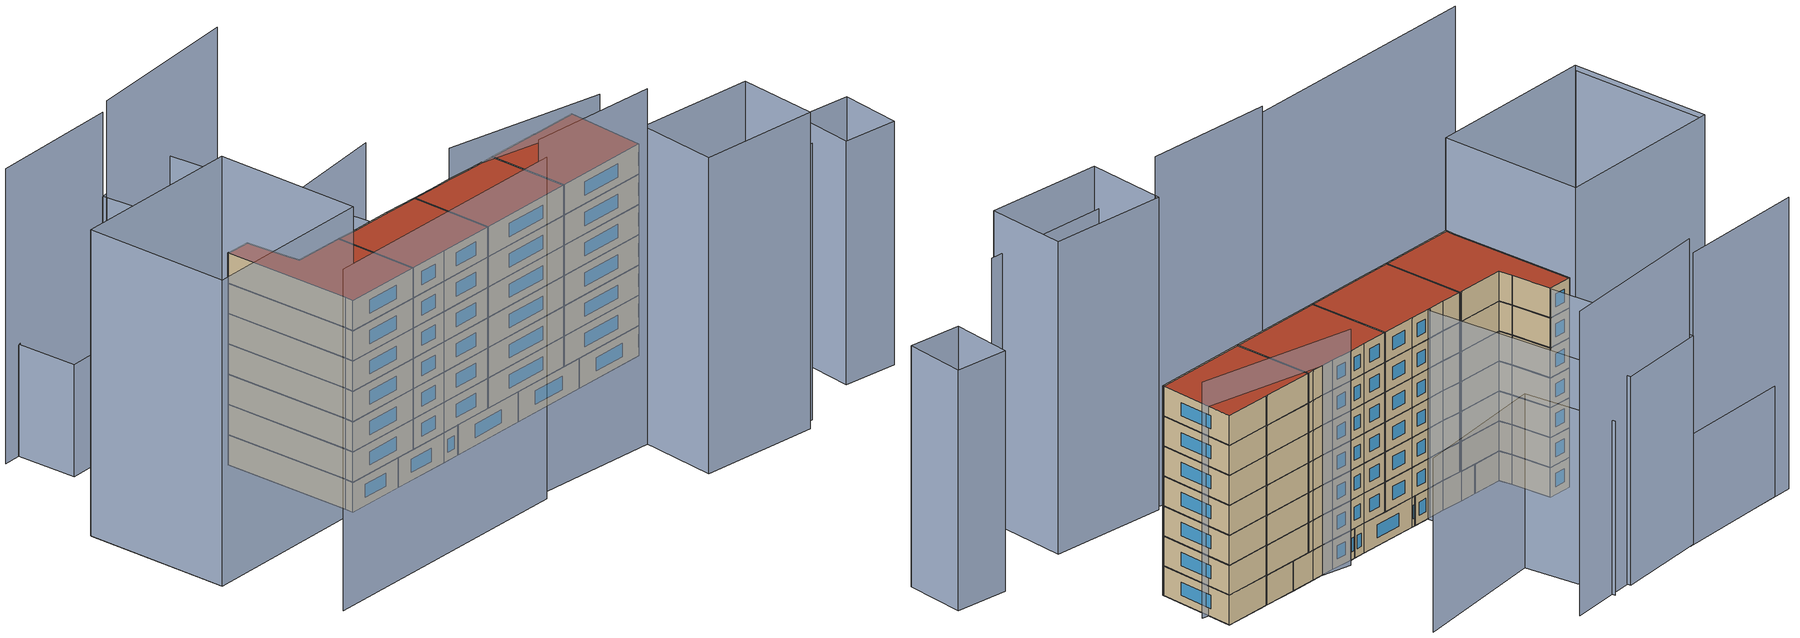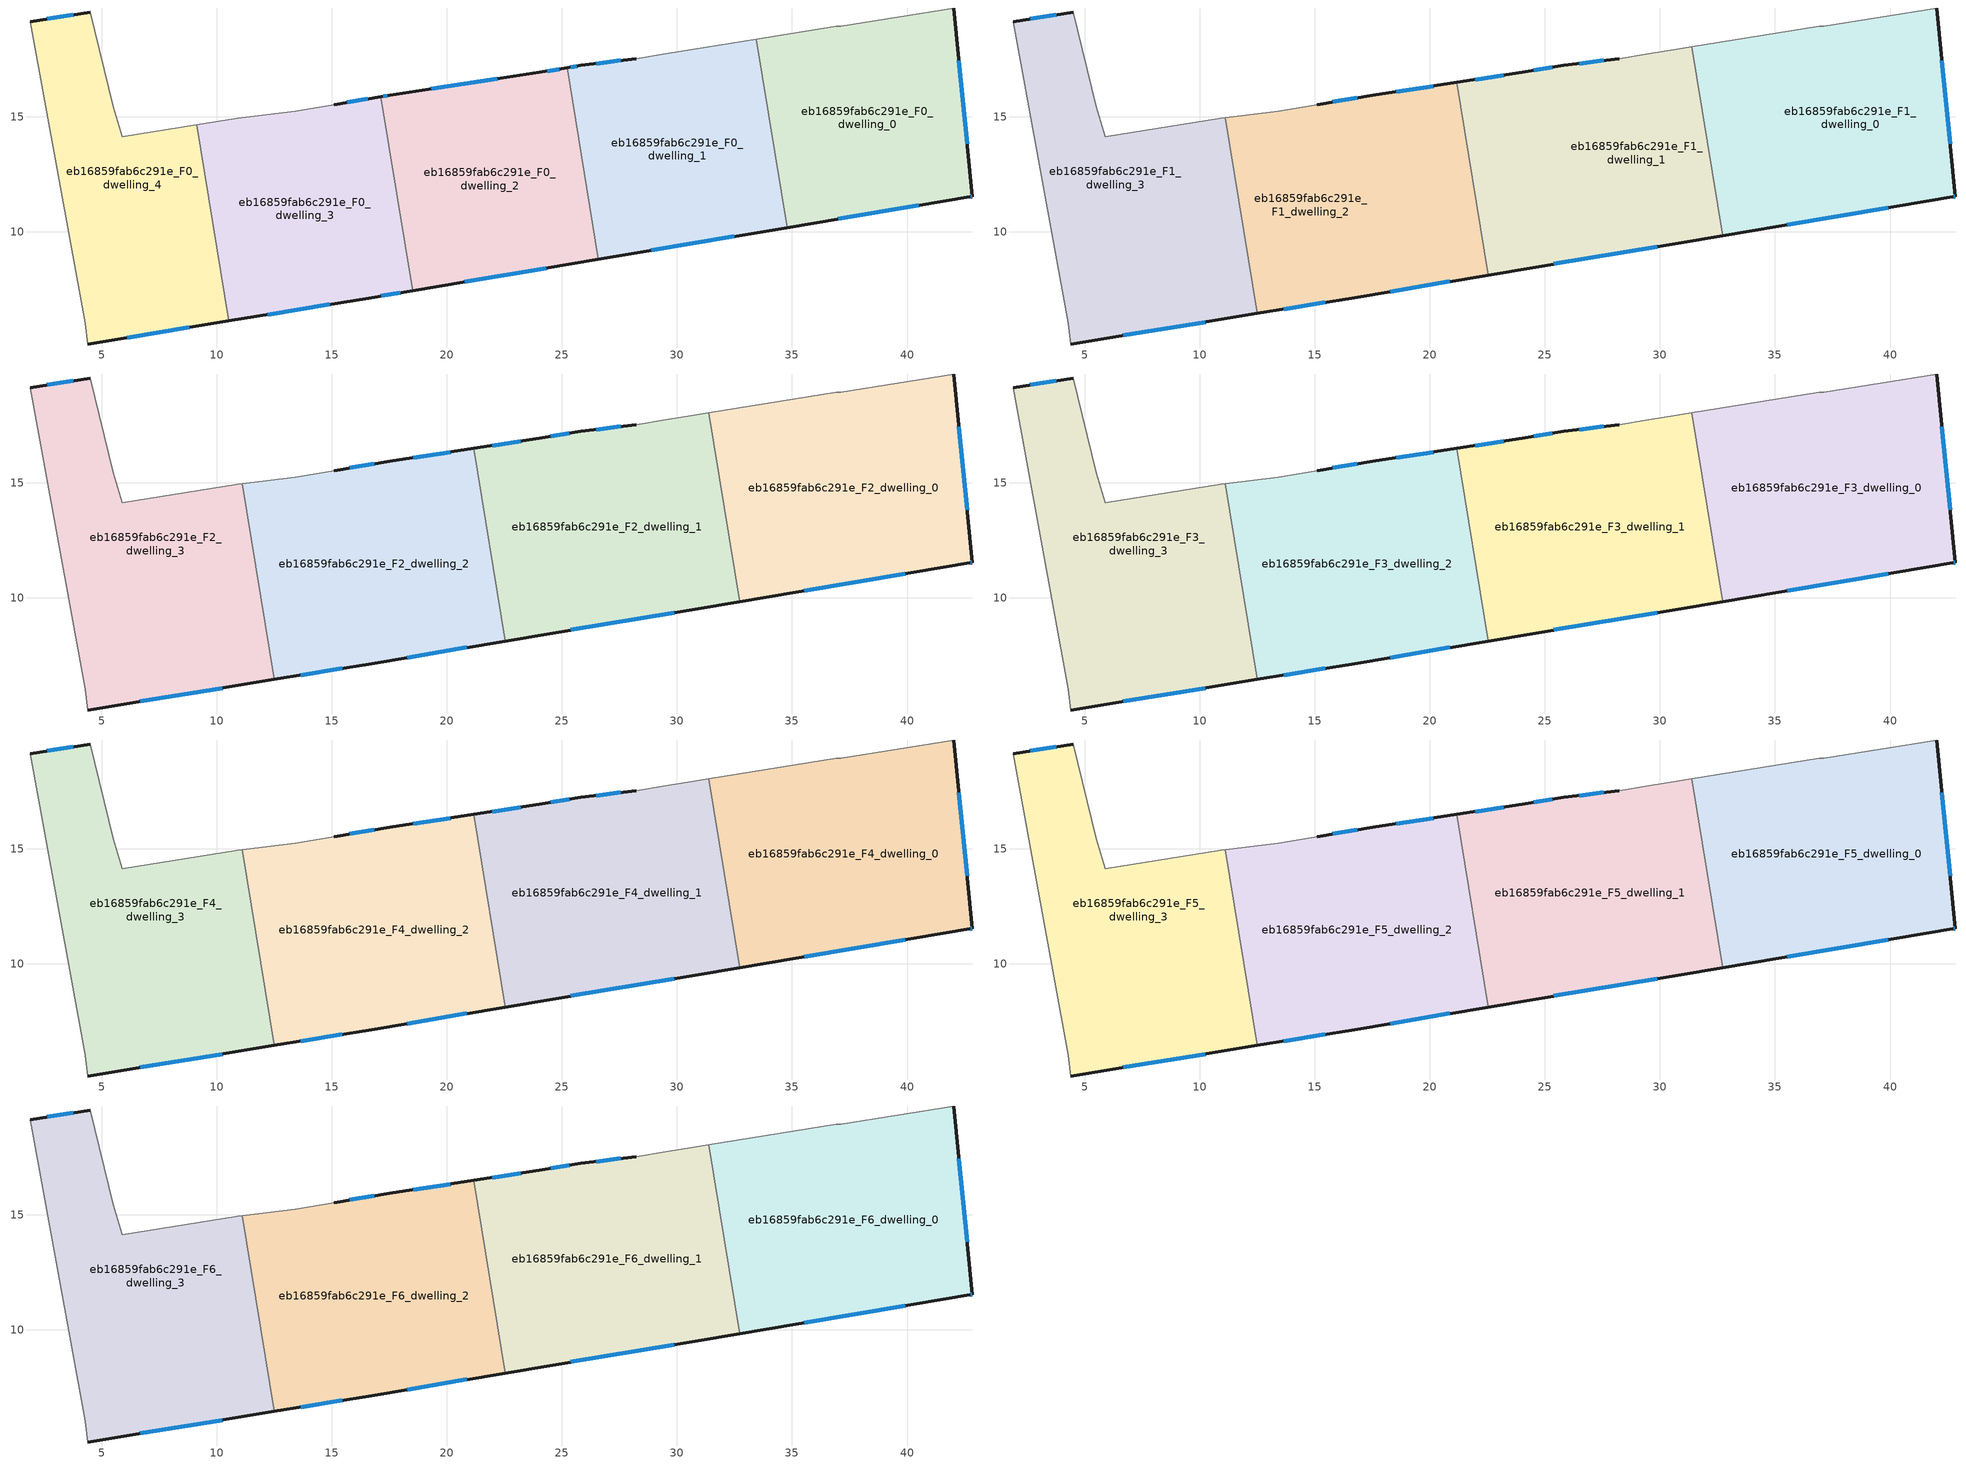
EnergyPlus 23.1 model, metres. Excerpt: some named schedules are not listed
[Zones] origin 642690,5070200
eb16859fab6c291e_F0_dwelling_0
 floor ground (EU_floor_Construction): 42.83,11.53 42.03,19.73 37.13,18.93 36.93,18.93 33.46,18.37 34.8,10.19 42.73,11.53 z0
 wall outside (EU_wall_Construction): 42.03,19.73 42.83,11.53 42.73,11.53 34.8,10.19 z0:3
 wall to eb16859fab6c291e_F0_dwelling_1 (EU_wall_Construction): 34.8,10.19 33.46,18.37 z0:3
 wall adiabatic (EU_wall_Construction): 33.46,18.37 36.93,18.93 37.13,18.93 42.03,19.73 z0:3
 window (EU_Window_Construction): 42.26,17.43 42.61,13.82 / 42.8,11.53 42.76,11.53 / 40.51,11.15 37.02,10.56 z0.84:2.16
eb16859fab6c291e_F0_dwelling_1
 floor ground (EU_floor_Construction): 34.8,10.19 33.46,18.37 30.72,17.93 29.52,17.73 28.22,17.53 25.82,17.23 25.23,17.13 26.59,8.81 z0
 wall outside (EU_wall_Construction): 34.8,10.19 26.59,8.81 / 25.23,17.13 25.82,17.23 28.22,17.53 z0:3
 wall adiabatic (EU_wall_Construction): 28.22,17.53 29.52,17.73 30.72,17.93 33.46,18.37 z0:3
 wall to eb16859fab6c291e_F0_dwelling_2 (EU_wall_Construction): 26.59,8.81 25.23,17.13 z0:3
 window (EU_Window_Construction): 32.5,9.8 28.89,9.2 / 25.39,17.16 25.65,17.21 / 26.49,17.32 27.55,17.45 z0.84:2.16
eb16859fab6c291e_F0_dwelling_2
 floor ground (EU_floor_Construction): 26.59,8.81 25.23,17.13 24.02,16.93 17.52,15.93 17.14,15.87 18.52,7.45 z0
 wall outside (EU_wall_Construction): 26.59,8.81 18.52,7.45 / 17.14,15.87 17.52,15.93 24.02,16.93 25.23,17.13 z0:3
 wall to eb16859fab6c291e_F0_dwelling_3 (EU_wall_Construction): 18.52,7.45 17.14,15.87 z0:3
 window (EU_Window_Construction): 24.33,8.43 20.78,7.83 / 17.25,15.89 17.41,15.92 / 19.34,16.21 22.2,16.65 / 24.36,16.99 24.89,17.08 z0.84:2.16
eb16859fab6c291e_F0_dwelling_3
 floor ground (EU_floor_Construction): 18.52,7.45 17.14,15.87 15.11,15.54 13.41,15.24 10.91,14.94 9.13,14.65 10.52,6.13 16.61,7.13 z0
 wall outside (EU_wall_Construction): 15.11,15.54 17.14,15.87 / 18.52,7.45 16.61,7.13 10.52,6.13 z0:3
 wall to eb16859fab6c291e_F0_dwelling_4 (EU_wall_Construction): 10.52,6.13 9.13,14.65 z0:3
 wall adiabatic (EU_wall_Construction): 9.13,14.65 10.91,14.94 13.41,15.24 15.11,15.54 z0:3
 window (EU_Window_Construction): 15.68,15.63 16.57,15.78 / 17.98,7.36 17.15,7.22 / 14.91,6.85 12.23,6.41 z0.84:2.16
eb16859fab6c291e_F0_dwelling_4
 floor ground (EU_floor_Construction): 10.52,6.13 9.13,14.65 5.91,14.14 5.51,15.44 4.51,19.54 1.91,19.14 4.3,6.03 4.4,5.13 z0
 wall outside (EU_wall_Construction): 10.52,6.13 4.4,5.13 / 1.91,19.14 4.51,19.54 z0:3
 wall adiabatic (EU_wall_Construction): 4.4,5.13 4.3,6.03 1.91,19.14 / 4.51,19.54 5.51,15.44 5.91,14.14 9.13,14.65 z0:3
 window (EU_Window_Construction): 8.81,5.85 6.12,5.41 / 2.63,19.25 3.78,19.43 z0.84:2.16
eb16859fab6c291e_F1_dwelling_0
 floor to eb16859fab6c291e_F0_dwelling_0 (EU_floor_Construction): 42.83,11.53 42.03,19.73 37.13,18.93 36.93,18.93 33.46,18.37 34.8,10.19 42.73,11.53 z3
 floor to eb16859fab6c291e_F0_dwelling_1 (EU_floor_Construction): 34.8,10.19 33.46,18.37 31.39,18.04 32.73,9.84 z3
 wall outside (EU_wall_Construction): 42.03,19.73 42.83,11.53 42.73,11.53 32.73,9.84 z3:6
 wall to eb16859fab6c291e_F1_dwelling_1 (EU_wall_Construction): 32.73,9.84 31.39,18.04 z3:6
 wall adiabatic (EU_wall_Construction): 31.39,18.04 36.93,18.93 37.13,18.93 42.03,19.73 z3:6
 window (EU_Window_Construction): 42.26,17.43 42.61,13.82 / 42.8,11.53 42.76,11.53 / 39.93,11.05 35.53,10.31 z3.84:5.16
eb16859fab6c291e_F1_dwelling_1
 floor to eb16859fab6c291e_F0_dwelling_1 (EU_floor_Construction): 32.73,9.84 31.39,18.04 30.72,17.93 29.52,17.73 28.22,17.53 25.82,17.23 25.23,17.13 26.59,8.81 z3
 floor to eb16859fab6c291e_F0_dwelling_2 (EU_floor_Construction): 26.59,8.81 25.23,17.13 24.02,16.93 21.17,16.5 22.54,8.13 z3
 wall outside (EU_wall_Construction): 32.73,9.84 22.54,8.13 / 21.17,16.5 24.02,16.93 25.82,17.23 28.22,17.53 z3:6
 wall adiabatic (EU_wall_Construction): 28.22,17.53 29.52,17.73 30.72,17.93 31.39,18.04 z3:6
 wall to eb16859fab6c291e_F1_dwelling_2 (EU_wall_Construction): 22.54,8.13 21.17,16.5 z3:6
 window (EU_Window_Construction): 29.88,9.36 25.4,8.61 / 21.97,16.62 23.22,16.81 / 24.52,17.02 25.32,17.15 / 26.49,17.32 27.55,17.45 z3.84:5.16
eb16859fab6c291e_F1_dwelling_2
 floor to eb16859fab6c291e_F0_dwelling_2 (EU_floor_Construction): 22.54,8.13 21.17,16.5 17.52,15.93 17.14,15.87 18.52,7.45 z3
 floor to eb16859fab6c291e_F0_dwelling_3 (EU_floor_Construction): 18.52,7.45 17.14,15.87 15.11,15.54 13.41,15.24 11.12,14.96 12.51,6.46 16.61,7.13 z3
 wall outside (EU_wall_Construction): 22.54,8.13 16.61,7.13 12.51,6.46 / 15.11,15.54 17.52,15.93 21.17,16.5 z3:6
 wall to eb16859fab6c291e_F1_dwelling_3 (EU_wall_Construction): 12.51,6.46 11.12,14.96 z3:6
 wall adiabatic (EU_wall_Construction): 11.12,14.96 13.41,15.24 15.11,15.54 z3:6
 window (EU_Window_Construction): 18.54,16.09 20.15,16.34 / 20.88,7.85 18.27,7.41 / 15.46,6.94 13.66,6.65 / 15.79,15.65 16.84,15.82 z3.84:5.16
eb16859fab6c291e_F1_dwelling_3
 floor to eb16859fab6c291e_F0_dwelling_3 (EU_floor_Construction): 12.51,6.46 11.12,14.96 10.91,14.94 9.13,14.65 10.52,6.13 z3
 floor to eb16859fab6c291e_F0_dwelling_4 (EU_floor_Construction): 10.52,6.13 9.13,14.65 5.91,14.14 5.51,15.44 4.51,19.54 1.91,19.14 4.3,6.03 4.4,5.13 z3
 wall outside (EU_wall_Construction): 12.51,6.46 4.4,5.13 / 1.91,19.14 4.51,19.54 z3:6
 wall adiabatic (EU_wall_Construction): 4.4,5.13 4.3,6.03 1.91,19.14 / 4.51,19.54 5.51,15.44 5.91,14.14 10.91,14.94 11.12,14.96 z3:6
 window (EU_Window_Construction): 10.24,6.09 6.67,5.5 / 2.63,19.25 3.78,19.43 z3.84:5.16
eb16859fab6c291e_F2_dwelling_0
 floor to eb16859fab6c291e_F1_dwelling_0 (EU_floor_Construction): 42.83,11.53 42.03,19.73 37.13,18.93 36.93,18.93 31.39,18.04 32.73,9.84 42.73,11.53 z6
 wall outside (EU_wall_Construction): 42.03,19.73 42.83,11.53 42.73,11.53 32.73,9.84 z6:9
 wall to eb16859fab6c291e_F2_dwelling_1 (EU_wall_Construction): 32.73,9.84 31.39,18.04 z6:9
 wall adiabatic (EU_wall_Construction): 31.39,18.04 36.93,18.93 37.13,18.93 42.03,19.73 z6:9
 window (EU_Window_Construction): 42.26,17.43 42.61,13.82 / 42.8,11.53 42.76,11.53 / 39.93,11.05 35.53,10.31 z6.84:8.16
eb16859fab6c291e_F2_dwelling_1
 floor to eb16859fab6c291e_F1_dwelling_1 (EU_floor_Construction): 32.73,9.84 31.39,18.04 30.72,17.93 29.52,17.73 28.22,17.53 25.82,17.23 24.02,16.93 21.17,16.5 22.54,8.13 z6
 wall outside (EU_wall_Construction): 32.73,9.84 22.54,8.13 / 21.17,16.5 24.02,16.93 25.82,17.23 28.22,17.53 z6:9
 wall adiabatic (EU_wall_Construction): 28.22,17.53 29.52,17.73 30.72,17.93 31.39,18.04 z6:9
 wall to eb16859fab6c291e_F2_dwelling_2 (EU_wall_Construction): 22.54,8.13 21.17,16.5 z6:9
 window (EU_Window_Construction): 29.88,9.36 25.4,8.61 / 21.97,16.62 23.22,16.81 / 24.52,17.02 25.32,17.15 / 26.49,17.32 27.55,17.45 z6.84:8.16
eb16859fab6c291e_F2_dwelling_2
 floor to eb16859fab6c291e_F1_dwelling_2 (EU_floor_Construction): 22.54,8.13 21.17,16.5 17.52,15.93 15.11,15.54 13.41,15.24 11.12,14.96 12.51,6.46 16.61,7.13 z6
 wall outside (EU_wall_Construction): 22.54,8.13 16.61,7.13 12.51,6.46 / 15.11,15.54 17.52,15.93 21.17,16.5 z6:9
 wall to eb16859fab6c291e_F2_dwelling_3 (EU_wall_Construction): 12.51,6.46 11.12,14.96 z6:9
 wall adiabatic (EU_wall_Construction): 11.12,14.96 13.41,15.24 15.11,15.54 z6:9
 window (EU_Window_Construction): 18.54,16.09 20.15,16.34 / 20.88,7.85 18.27,7.41 / 15.46,6.94 13.66,6.65 / 15.79,15.65 16.84,15.82 z6.84:8.16
eb16859fab6c291e_F2_dwelling_3
 floor to eb16859fab6c291e_F1_dwelling_3 (EU_floor_Construction): 12.51,6.46 11.12,14.96 10.91,14.94 5.91,14.14 5.51,15.44 4.51,19.54 1.91,19.14 4.3,6.03 4.4,5.13 z6
 wall outside (EU_wall_Construction): 12.51,6.46 4.4,5.13 / 1.91,19.14 4.51,19.54 z6:9
 wall adiabatic (EU_wall_Construction): 4.4,5.13 4.3,6.03 1.91,19.14 / 4.51,19.54 5.51,15.44 5.91,14.14 10.91,14.94 11.12,14.96 z6:9
 window (EU_Window_Construction): 10.24,6.09 6.67,5.5 / 2.63,19.25 3.78,19.43 z6.84:8.16
eb16859fab6c291e_F3_dwelling_0
 floor to eb16859fab6c291e_F2_dwelling_0 (EU_floor_Construction): 42.83,11.53 42.03,19.73 37.13,18.93 36.93,18.93 31.39,18.04 32.73,9.84 42.73,11.53 z9
 wall outside (EU_wall_Construction): 42.03,19.73 42.83,11.53 42.73,11.53 32.73,9.84 z9:12
 wall to eb16859fab6c291e_F3_dwelling_1 (EU_wall_Construction): 32.73,9.84 31.39,18.04 z9:12
 wall adiabatic (EU_wall_Construction): 31.39,18.04 36.93,18.93 37.13,18.93 42.03,19.73 z9:12
 window (EU_Window_Construction): 42.26,17.43 42.61,13.82 / 42.8,11.53 42.76,11.53 / 39.93,11.05 35.53,10.31 z9.84:11.16
eb16859fab6c291e_F3_dwelling_1
 floor to eb16859fab6c291e_F2_dwelling_1 (EU_floor_Construction): 32.73,9.84 31.39,18.04 30.72,17.93 29.52,17.73 28.22,17.53 25.82,17.23 24.02,16.93 21.17,16.5 22.54,8.13 z9
 wall outside (EU_wall_Construction): 32.73,9.84 22.54,8.13 / 21.17,16.5 24.02,16.93 25.82,17.23 28.22,17.53 z9:12
 wall adiabatic (EU_wall_Construction): 28.22,17.53 29.52,17.73 30.72,17.93 31.39,18.04 z9:12
 wall to eb16859fab6c291e_F3_dwelling_2 (EU_wall_Construction): 22.54,8.13 21.17,16.5 z9:12
 window (EU_Window_Construction): 29.88,9.36 25.4,8.61 / 21.97,16.62 23.22,16.81 / 24.52,17.02 25.32,17.15 / 26.49,17.32 27.55,17.45 z9.84:11.16
eb16859fab6c291e_F3_dwelling_2
 floor to eb16859fab6c291e_F2_dwelling_2 (EU_floor_Construction): 22.54,8.13 21.17,16.5 17.52,15.93 15.11,15.54 13.41,15.24 11.12,14.96 12.51,6.46 16.61,7.13 z9
 wall outside (EU_wall_Construction): 22.54,8.13 16.61,7.13 12.51,6.46 / 15.11,15.54 17.52,15.93 21.17,16.5 z9:12
 wall to eb16859fab6c291e_F3_dwelling_3 (EU_wall_Construction): 12.51,6.46 11.12,14.96 z9:12
 wall adiabatic (EU_wall_Construction): 11.12,14.96 13.41,15.24 15.11,15.54 z9:12
 window (EU_Window_Construction): 18.54,16.09 20.15,16.34 / 20.88,7.85 18.27,7.41 / 15.46,6.94 13.66,6.65 / 15.79,15.65 16.84,15.82 z9.84:11.16
eb16859fab6c291e_F3_dwelling_3
 floor to eb16859fab6c291e_F2_dwelling_3 (EU_floor_Construction): 12.51,6.46 11.12,14.96 10.91,14.94 5.91,14.14 5.51,15.44 4.51,19.54 1.91,19.14 4.3,6.03 4.4,5.13 z9
 wall outside (EU_wall_Construction): 12.51,6.46 4.4,5.13 / 1.91,19.14 4.51,19.54 z9:12
 wall adiabatic (EU_wall_Construction): 4.4,5.13 4.3,6.03 1.91,19.14 / 4.51,19.54 5.51,15.44 5.91,14.14 10.91,14.94 11.12,14.96 z9:12
 window (EU_Window_Construction): 10.24,6.09 6.67,5.5 / 2.63,19.25 3.78,19.43 z9.84:11.16
eb16859fab6c291e_F4_dwelling_0
 floor to eb16859fab6c291e_F3_dwelling_0 (EU_floor_Construction): 42.83,11.53 42.03,19.73 37.13,18.93 36.93,18.93 31.39,18.04 32.73,9.84 42.73,11.53 z12
 wall outside (EU_wall_Construction): 42.03,19.73 42.83,11.53 42.73,11.53 32.73,9.84 z12:15
 wall to eb16859fab6c291e_F4_dwelling_1 (EU_wall_Construction): 32.73,9.84 31.39,18.04 z12:15
 wall adiabatic (EU_wall_Construction): 31.39,18.04 36.93,18.93 37.13,18.93 42.03,19.73 z12:15
 window (EU_Window_Construction): 42.26,17.43 42.61,13.82 / 42.8,11.53 42.76,11.53 / 39.93,11.05 35.53,10.31 z12.84:14.16
eb16859fab6c291e_F4_dwelling_1
 floor to eb16859fab6c291e_F3_dwelling_1 (EU_floor_Construction): 32.73,9.84 31.39,18.04 30.72,17.93 29.52,17.73 28.22,17.53 25.82,17.23 24.02,16.93 21.17,16.5 22.54,8.13 z12
 wall outside (EU_wall_Construction): 32.73,9.84 22.54,8.13 / 21.17,16.5 24.02,16.93 25.82,17.23 28.22,17.53 z12:15
 wall adiabatic (EU_wall_Construction): 28.22,17.53 29.52,17.73 30.72,17.93 31.39,18.04 z12:15
 wall to eb16859fab6c291e_F4_dwelling_2 (EU_wall_Construction): 22.54,8.13 21.17,16.5 z12:15
 window (EU_Window_Construction): 29.88,9.36 25.4,8.61 / 21.97,16.62 23.22,16.81 / 24.52,17.02 25.32,17.15 / 26.49,17.32 27.55,17.45 z12.84:14.16
eb16859fab6c291e_F4_dwelling_2
 floor to eb16859fab6c291e_F3_dwelling_2 (EU_floor_Construction): 22.54,8.13 21.17,16.5 17.52,15.93 15.11,15.54 13.41,15.24 11.12,14.96 12.51,6.46 16.61,7.13 z12
 wall outside (EU_wall_Construction): 22.54,8.13 16.61,7.13 12.51,6.46 / 15.11,15.54 17.52,15.93 21.17,16.5 z12:15
 wall to eb16859fab6c291e_F4_dwelling_3 (EU_wall_Construction): 12.51,6.46 11.12,14.96 z12:15
 wall adiabatic (EU_wall_Construction): 11.12,14.96 13.41,15.24 15.11,15.54 z12:15
 window (EU_Window_Construction): 18.54,16.09 20.15,16.34 / 20.88,7.85 18.27,7.41 / 15.46,6.94 13.66,6.65 / 15.79,15.65 16.84,15.82 z12.84:14.16
eb16859fab6c291e_F4_dwelling_3
 floor to eb16859fab6c291e_F3_dwelling_3 (EU_floor_Construction): 12.51,6.46 11.12,14.96 10.91,14.94 5.91,14.14 5.51,15.44 4.51,19.54 1.91,19.14 4.3,6.03 4.4,5.13 z12
 wall outside (EU_wall_Construction): 12.51,6.46 4.4,5.13 / 1.91,19.14 4.51,19.54 z12:15
 wall adiabatic (EU_wall_Construction): 4.4,5.13 4.3,6.03 1.91,19.14 / 4.51,19.54 5.51,15.44 5.91,14.14 10.91,14.94 11.12,14.96 z12:15
 window (EU_Window_Construction): 10.24,6.09 6.67,5.5 / 2.63,19.25 3.78,19.43 z12.84:14.16
eb16859fab6c291e_F5_dwelling_0
 floor to eb16859fab6c291e_F4_dwelling_0 (EU_floor_Construction): 42.83,11.53 42.03,19.73 37.13,18.93 36.93,18.93 31.39,18.04 32.73,9.84 42.73,11.53 z15
 wall outside (EU_wall_Construction): 42.03,19.73 42.83,11.53 42.73,11.53 32.73,9.84 z15:18
 wall to eb16859fab6c291e_F5_dwelling_1 (EU_wall_Construction): 32.73,9.84 31.39,18.04 z15:18
 wall adiabatic (EU_wall_Construction): 31.39,18.04 36.93,18.93 37.13,18.93 42.03,19.73 z15:18
 window (EU_Window_Construction): 42.26,17.43 42.61,13.82 / 42.8,11.53 42.76,11.53 / 39.93,11.05 35.53,10.31 z15.84:17.16
eb16859fab6c291e_F5_dwelling_1
 floor to eb16859fab6c291e_F4_dwelling_1 (EU_floor_Construction): 32.73,9.84 31.39,18.04 30.72,17.93 29.52,17.73 28.22,17.53 25.82,17.23 24.02,16.93 21.17,16.5 22.54,8.13 z15
 wall outside (EU_wall_Construction): 32.73,9.84 22.54,8.13 / 21.17,16.5 24.02,16.93 25.82,17.23 28.22,17.53 z15:18
 wall adiabatic (EU_wall_Construction): 28.22,17.53 29.52,17.73 30.72,17.93 31.39,18.04 z15:18
 wall to eb16859fab6c291e_F5_dwelling_2 (EU_wall_Construction): 22.54,8.13 21.17,16.5 z15:18
 window (EU_Window_Construction): 29.88,9.36 25.4,8.61 / 21.97,16.62 23.22,16.81 / 24.52,17.02 25.32,17.15 / 26.49,17.32 27.55,17.45 z15.84:17.16
eb16859fab6c291e_F5_dwelling_2
 floor to eb16859fab6c291e_F4_dwelling_2 (EU_floor_Construction): 22.54,8.13 21.17,16.5 17.52,15.93 15.11,15.54 13.41,15.24 11.12,14.96 12.51,6.46 16.61,7.13 z15
 wall outside (EU_wall_Construction): 22.54,8.13 16.61,7.13 12.51,6.46 / 15.11,15.54 17.52,15.93 21.17,16.5 z15:18
 wall to eb16859fab6c291e_F5_dwelling_3 (EU_wall_Construction): 12.51,6.46 11.12,14.96 z15:18
 wall adiabatic (EU_wall_Construction): 11.12,14.96 13.41,15.24 15.11,15.54 z15:18
 window (EU_Window_Construction): 18.54,16.09 20.15,16.34 / 20.88,7.85 18.27,7.41 / 15.46,6.94 13.66,6.65 / 15.79,15.65 16.84,15.82 z15.84:17.16
eb16859fab6c291e_F5_dwelling_3
 floor to eb16859fab6c291e_F4_dwelling_3 (EU_floor_Construction): 12.51,6.46 11.12,14.96 10.91,14.94 5.91,14.14 5.51,15.44 4.51,19.54 1.91,19.14 4.3,6.03 4.4,5.13 z15
 wall outside (EU_wall_Construction): 12.51,6.46 4.4,5.13 / 1.91,19.14 4.51,19.54 z15:18
 wall adiabatic (EU_wall_Construction): 4.4,5.13 4.3,6.03 1.91,19.14 / 4.51,19.54 5.51,15.44 5.91,14.14 10.91,14.94 11.12,14.96 z15:18
 window (EU_Window_Construction): 10.24,6.09 6.67,5.5 / 2.63,19.25 3.78,19.43 z15.84:17.16
eb16859fab6c291e_F6_dwelling_0
 floor to eb16859fab6c291e_F5_dwelling_0 (EU_floor_Construction): 42.83,11.53 42.03,19.73 37.13,18.93 36.93,18.93 31.39,18.04 32.73,9.84 42.73,11.53 z18
 wall outside (EU_wall_Construction): 42.03,19.73 42.83,11.53 42.73,11.53 32.73,9.84 z18:21
 wall to eb16859fab6c291e_F6_dwelling_1 (EU_wall_Construction): 32.73,9.84 31.39,18.04 z18:21
 wall adiabatic (EU_wall_Construction): 31.39,18.04 36.93,18.93 37.13,18.93 42.03,19.73 z18:21
 window (EU_Window_Construction): 42.26,17.43 42.61,13.82 / 42.8,11.53 42.76,11.53 / 39.93,11.05 35.53,10.31 z18.84:20.16
 roof outside (EU_roof_Construction): 42.03,19.73 42.83,11.53 42.73,11.53 32.73,9.84 31.39,18.04 36.93,18.93 37.13,18.93 z21
eb16859fab6c291e_F6_dwelling_1
 floor to eb16859fab6c291e_F5_dwelling_1 (EU_floor_Construction): 32.73,9.84 31.39,18.04 30.72,17.93 29.52,17.73 28.22,17.53 25.82,17.23 24.02,16.93 21.17,16.5 22.54,8.13 z18
 wall outside (EU_wall_Construction): 32.73,9.84 22.54,8.13 / 21.17,16.5 24.02,16.93 25.82,17.23 28.22,17.53 z18:21
 wall adiabatic (EU_wall_Construction): 28.22,17.53 29.52,17.73 30.72,17.93 31.39,18.04 z18:21
 wall to eb16859fab6c291e_F6_dwelling_2 (EU_wall_Construction): 22.54,8.13 21.17,16.5 z18:21
 window (EU_Window_Construction): 29.88,9.36 25.4,8.61 / 21.97,16.62 23.22,16.81 / 24.52,17.02 25.32,17.15 / 26.49,17.32 27.55,17.45 z18.84:20.16
 roof outside (EU_roof_Construction): 31.39,18.04 32.73,9.84 22.54,8.13 21.17,16.5 24.02,16.93 25.82,17.23 28.22,17.53 29.52,17.73 30.72,17.93 z21
eb16859fab6c291e_F6_dwelling_2
 floor to eb16859fab6c291e_F5_dwelling_2 (EU_floor_Construction): 22.54,8.13 21.17,16.5 17.52,15.93 15.11,15.54 13.41,15.24 11.12,14.96 12.51,6.46 16.61,7.13 z18
 wall outside (EU_wall_Construction): 22.54,8.13 16.61,7.13 12.51,6.46 / 15.11,15.54 17.52,15.93 21.17,16.5 z18:21
 wall to eb16859fab6c291e_F6_dwelling_3 (EU_wall_Construction): 12.51,6.46 11.12,14.96 z18:21
 wall adiabatic (EU_wall_Construction): 11.12,14.96 13.41,15.24 15.11,15.54 z18:21
 window (EU_Window_Construction): 18.54,16.09 20.15,16.34 / 20.88,7.85 18.27,7.41 / 15.46,6.94 13.66,6.65 / 15.79,15.65 16.84,15.82 z18.84:20.16
 roof outside (EU_roof_Construction): 21.17,16.5 22.54,8.13 16.61,7.13 12.51,6.46 11.12,14.96 13.41,15.24 15.11,15.54 17.52,15.93 z21
eb16859fab6c291e_F6_dwelling_3
 floor to eb16859fab6c291e_F5_dwelling_3 (EU_floor_Construction): 12.51,6.46 11.12,14.96 10.91,14.94 5.91,14.14 5.51,15.44 4.51,19.54 1.91,19.14 4.3,6.03 4.4,5.13 z18
 wall outside (EU_wall_Construction): 12.51,6.46 4.4,5.13 / 1.91,19.14 4.51,19.54 z18:21
 wall adiabatic (EU_wall_Construction): 4.4,5.13 4.3,6.03 1.91,19.14 / 4.51,19.54 5.51,15.44 5.91,14.14 10.91,14.94 11.12,14.96 z18:21
 window (EU_Window_Construction): 10.24,6.09 6.67,5.5 / 2.63,19.25 3.78,19.43 z18.84:20.16
 roof outside (EU_roof_Construction): 11.12,14.96 12.51,6.46 4.4,5.13 4.3,6.03 1.91,19.14 4.51,19.54 5.51,15.44 5.91,14.14 10.91,14.94 z21
shading: 33.12,-8.69 46.53,-7.54 z0:27.4; 19.02,-2.87 32.52,-1.68 z0:35.2; -8.2,-8.45 19.11,-3.88 z0:33.8; 44.83,-0.48 45.33,-8.69 / 45.33,-8.69 32.99,-9.44 / 32.99,-9.44 32.49,-1.23 / 32.49,-1.23 44.83,-0.48 z0:31.3; 58.57,1.99 58.74,-4.23 / 58.74,-4.23 53.13,-4.39 / 53.13,-4.39 52.96,1.84 / 52.96,1.84 58.57,1.99 z0:24.1; -13.28,1.97 -15.91,16.67 / -15.91,16.67 1.83,19.85 / 1.83,19.85 4.46,5.14 / 4.46,5.14 -13.28,1.97 z0:30.3; -0.06,19.39 -1.9,27.75 / -1.9,27.75 2.47,28.71 / 2.47,28.71 4.31,20.34 / 4.31,20.34 -0.06,19.39 z0:14; 6.07,13.22 0.61,34.55 / 0.61,34.55 9.94,36.95 / 9.94,36.95 15.41,15.61 / 15.41,15.61 6.07,13.22 z0:20.9; 2.21,28.55 -9.8,26.15 / -9.8,26.15 -11.02,32.23 / -11.02,32.23 0.99,34.63 / 0.99,34.63 2.21,28.55 z0:11.1; 42.97,17.08 26.35,17.89 z0:23.6; 29.05,32.41 14.9,28.24 / 14.9,28.24 12.18,37.48 z0:17.4; -15.91,16.65 -13.31,2.13 z0:29.8; 0.61,34.55 -12.77,31.88 z0:29.2; 17.11,38.41 0.73,34.1 z0:30.5
[Building]
EU S2 Campaign: North Axis=0; Terrain=City; Solar Distribution=FullExterior
[Site:Location]
Lyon-Bron: Latitude=45.75; Longitude=5; Time Zone=1; Elevation=198
[SizingPeriod:WeatherFileDays]
AnnualSizingPeriod: Begin Month=1; Begin Day of Month=1; End Month=12; End Day of Month=31; Day of Week for Start Day=Monday; Use Weather File Daylight Saving Period=No; Use Weather File Rain and Snow Indicators=No
[MATERIAL]
EU_InternalMass_Material: Roughness=MediumRough; Thickness=0.1; Conductivity=1; Density=1800; Specific Heat=900; Thermal Absorptance=0.9; Solar Absorptance=0.7; Visible Absorptance=0.7
[MATERIAL:NOMASS] Roughness=MediumRough; Thermal Absorptance=0.9; Solar Absorptance=0.7; Visible Absorptance=0.7
Name | Thermal Resistance
EU_wall_NoMass | 0.776494
EU_roof_NoMass | 0.486893
EU_floor_NoMass | 0.421597
[WINDOWMATERIAL:SIMPLEGLAZINGSYSTEM]
EU_Window_SimpleGlazing: UFactor=4.24961; Solar Heat Gain Coefficient=0.83; Visible Transmittance=0.83
[CONSTRUCTION]
EU_wall_Construction: EU_wall_NoMass
EU_roof_Construction: EU_roof_NoMass
EU_floor_Construction: EU_floor_NoMass
EU_InternalMass_Construction: EU_InternalMass_Material
EU_Window_Construction: EU_Window_SimpleGlazing
[ZONE] Type=1; Multiplier=1; Ceiling Height=autocalculate; Floor Area=autocalculate; Part of Total Floor Area=Yes
Name | Volume
eb16859fab6c291e_F0_dwelling_0 | 208.196
eb16859fab6c291e_F1_dwelling_0; eb16859fab6c291e_F2_dwelling_0; eb16859fab6c291e_F3_dwelling_0; eb16859fab6c291e_F4_dwelling_0; eb16859fab6c291e_F5_dwelling_0; eb16859fab6c291e_F6_dwelling_0 | 260.248
eb16859fab6c291e_F0_dwelling_1 | 208.217
eb16859fab6c291e_F1_dwelling_1; eb16859fab6c291e_F2_dwelling_1; eb16859fab6c291e_F3_dwelling_1; eb16859fab6c291e_F4_dwelling_1; eb16859fab6c291e_F5_dwelling_1; eb16859fab6c291e_F6_dwelling_1 | 260.256
eb16859fab6c291e_F0_dwelling_2 | 208.202
eb16859fab6c291e_F1_dwelling_2; eb16859fab6c291e_F2_dwelling_2; eb16859fab6c291e_F3_dwelling_2; eb16859fab6c291e_F4_dwelling_2; eb16859fab6c291e_F5_dwelling_2; eb16859fab6c291e_F6_dwelling_2 | 260.258
eb16859fab6c291e_F0_dwelling_3 | 208.211
eb16859fab6c291e_F1_dwelling_3; eb16859fab6c291e_F2_dwelling_3; eb16859fab6c291e_F3_dwelling_3; eb16859fab6c291e_F4_dwelling_3; eb16859fab6c291e_F5_dwelling_3; eb16859fab6c291e_F6_dwelling_3 | 260.249
eb16859fab6c291e_F0_dwelling_4 | 208.198
[INTERNALMASS] Construction=EU_InternalMass_Construction
Name | Zone or ZoneList | Surface Area
eb16859fab6c291e_F0_dwelling_0_EU_InternalMass | eb16859fab6c291e_F0_dwelling_0 | 69.3989
eb16859fab6c291e_F0_dwelling_1_EU_InternalMass | eb16859fab6c291e_F0_dwelling_1 | 69.4063
eb16859fab6c291e_F0_dwelling_2_EU_InternalMass | eb16859fab6c291e_F0_dwelling_2 | 69.4002
eb16859fab6c291e_F0_dwelling_3_EU_InternalMass | eb16859fab6c291e_F0_dwelling_3 | 69.4034
eb16859fab6c291e_F0_dwelling_4_EU_InternalMass | eb16859fab6c291e_F0_dwelling_4 | 69.399
eb16859fab6c291e_F1_dwelling_0_EU_InternalMass | eb16859fab6c291e_F1_dwelling_0 | 86.7494
eb16859fab6c291e_F1_dwelling_1_EU_InternalMass | eb16859fab6c291e_F1_dwelling_1 | 86.7518
eb16859fab6c291e_F1_dwelling_2_EU_InternalMass | eb16859fab6c291e_F1_dwelling_2 | 86.7534
eb16859fab6c291e_F1_dwelling_3_EU_InternalMass | eb16859fab6c291e_F1_dwelling_3 | 86.7497
eb16859fab6c291e_F2_dwelling_0_EU_InternalMass | eb16859fab6c291e_F2_dwelling_0 | 86.7494
eb16859fab6c291e_F2_dwelling_1_EU_InternalMass | eb16859fab6c291e_F2_dwelling_1 | 86.7518
eb16859fab6c291e_F2_dwelling_2_EU_InternalMass | eb16859fab6c291e_F2_dwelling_2 | 86.7534
eb16859fab6c291e_F2_dwelling_3_EU_InternalMass | eb16859fab6c291e_F2_dwelling_3 | 86.7497
eb16859fab6c291e_F3_dwelling_0_EU_InternalMass | eb16859fab6c291e_F3_dwelling_0 | 86.7494
eb16859fab6c291e_F3_dwelling_1_EU_InternalMass | eb16859fab6c291e_F3_dwelling_1 | 86.7518
eb16859fab6c291e_F3_dwelling_2_EU_InternalMass | eb16859fab6c291e_F3_dwelling_2 | 86.7534
eb16859fab6c291e_F3_dwelling_3_EU_InternalMass | eb16859fab6c291e_F3_dwelling_3 | 86.7497
eb16859fab6c291e_F4_dwelling_0_EU_InternalMass | eb16859fab6c291e_F4_dwelling_0 | 86.7494
eb16859fab6c291e_F4_dwelling_1_EU_InternalMass | eb16859fab6c291e_F4_dwelling_1 | 86.7518
eb16859fab6c291e_F4_dwelling_2_EU_InternalMass | eb16859fab6c291e_F4_dwelling_2 | 86.7534
eb16859fab6c291e_F4_dwelling_3_EU_InternalMass | eb16859fab6c291e_F4_dwelling_3 | 86.7497
eb16859fab6c291e_F5_dwelling_0_EU_InternalMass | eb16859fab6c291e_F5_dwelling_0 | 86.7494
eb16859fab6c291e_F5_dwelling_1_EU_InternalMass | eb16859fab6c291e_F5_dwelling_1 | 86.7518
eb16859fab6c291e_F5_dwelling_2_EU_InternalMass | eb16859fab6c291e_F5_dwelling_2 | 86.7534
eb16859fab6c291e_F5_dwelling_3_EU_InternalMass | eb16859fab6c291e_F5_dwelling_3 | 86.7497
eb16859fab6c291e_F6_dwelling_0_EU_InternalMass | eb16859fab6c291e_F6_dwelling_0 | 86.7494
eb16859fab6c291e_F6_dwelling_1_EU_InternalMass | eb16859fab6c291e_F6_dwelling_1 | 86.7518
eb16859fab6c291e_F6_dwelling_2_EU_InternalMass | eb16859fab6c291e_F6_dwelling_2 | 86.7534
eb16859fab6c291e_F6_dwelling_3_EU_InternalMass | eb16859fab6c291e_F6_dwelling_3 | 86.7497
[OTHEREQUIPMENT] Fuel Type=Electricity; Design Level Calculation Method=Watts/Area; Power per Zone Floor Area=1; Fraction Latent=0; Fraction Radiant=0; Fraction Lost=0; Carbon Dioxide Generation Rate=0; EndUse Subcategory=EU_Step8_InternalGains
Name | Zone or ZoneList or Space or SpaceList | Schedule
EU_Step8_InternalGain_eb16859fab6c291e_F0_dwelling_0_f000 | eb16859fab6c291e_F0_dwelling_0 | EU_Step8_GainSchedule_eb16859fab6c291e_F0_dwelling_0_f000
EU_Step8_InternalGain_eb16859fab6c291e_F0_dwelling_1_f000 | eb16859fab6c291e_F0_dwelling_1 | EU_Step8_GainSchedule_eb16859fab6c291e_F0_dwelling_1_f000
EU_Step8_InternalGain_eb16859fab6c291e_F0_dwelling_2_f000 | eb16859fab6c291e_F0_dwelling_2 | EU_Step8_GainSchedule_eb16859fab6c291e_F0_dwelling_2_f000
EU_Step8_InternalGain_eb16859fab6c291e_F0_dwelling_3_f000 | eb16859fab6c291e_F0_dwelling_3 | EU_Step8_GainSchedule_eb16859fab6c291e_F0_dwelling_3_f000
EU_Step8_InternalGain_eb16859fab6c291e_F0_dwelling_4_f000 | eb16859fab6c291e_F0_dwelling_4 | EU_Step8_GainSchedule_eb16859fab6c291e_F0_dwelling_4_f000
EU_Step8_InternalGain_eb16859fab6c291e_F1_dwelling_0_f000 | eb16859fab6c291e_F1_dwelling_0 | EU_Step8_GainSchedule_eb16859fab6c291e_F1_dwelling_0_f000
EU_Step8_InternalGain_eb16859fab6c291e_F1_dwelling_1_f000 | eb16859fab6c291e_F1_dwelling_1 | EU_Step8_GainSchedule_eb16859fab6c291e_F1_dwelling_1_f000
EU_Step8_InternalGain_eb16859fab6c291e_F1_dwelling_2_f000 | eb16859fab6c291e_F1_dwelling_2 | EU_Step8_GainSchedule_eb16859fab6c291e_F1_dwelling_2_f000
EU_Step8_InternalGain_eb16859fab6c291e_F1_dwelling_3_f000 | eb16859fab6c291e_F1_dwelling_3 | EU_Step8_GainSchedule_eb16859fab6c291e_F1_dwelling_3_f000
EU_Step8_InternalGain_eb16859fab6c291e_F2_dwelling_0_f000 | eb16859fab6c291e_F2_dwelling_0 | EU_Step8_GainSchedule_eb16859fab6c291e_F2_dwelling_0_f000
EU_Step8_InternalGain_eb16859fab6c291e_F2_dwelling_1_f000 | eb16859fab6c291e_F2_dwelling_1 | EU_Step8_GainSchedule_eb16859fab6c291e_F2_dwelling_1_f000
EU_Step8_InternalGain_eb16859fab6c291e_F2_dwelling_2_f000 | eb16859fab6c291e_F2_dwelling_2 | EU_Step8_GainSchedule_eb16859fab6c291e_F2_dwelling_2_f000
EU_Step8_InternalGain_eb16859fab6c291e_F2_dwelling_3_f000 | eb16859fab6c291e_F2_dwelling_3 | EU_Step8_GainSchedule_eb16859fab6c291e_F2_dwelling_3_f000
EU_Step8_InternalGain_eb16859fab6c291e_F3_dwelling_0_f000 | eb16859fab6c291e_F3_dwelling_0 | EU_Step8_GainSchedule_eb16859fab6c291e_F3_dwelling_0_f000
EU_Step8_InternalGain_eb16859fab6c291e_F3_dwelling_1_f000 | eb16859fab6c291e_F3_dwelling_1 | EU_Step8_GainSchedule_eb16859fab6c291e_F3_dwelling_1_f000
EU_Step8_InternalGain_eb16859fab6c291e_F3_dwelling_2_f000 | eb16859fab6c291e_F3_dwelling_2 | EU_Step8_GainSchedule_eb16859fab6c291e_F3_dwelling_2_f000
EU_Step8_InternalGain_eb16859fab6c291e_F3_dwelling_3_f000 | eb16859fab6c291e_F3_dwelling_3 | EU_Step8_GainSchedule_eb16859fab6c291e_F3_dwelling_3_f000
EU_Step8_InternalGain_eb16859fab6c291e_F4_dwelling_0_f000 | eb16859fab6c291e_F4_dwelling_0 | EU_Step8_GainSchedule_eb16859fab6c291e_F4_dwelling_0_f000
EU_Step8_InternalGain_eb16859fab6c291e_F4_dwelling_1_f000 | eb16859fab6c291e_F4_dwelling_1 | EU_Step8_GainSchedule_eb16859fab6c291e_F4_dwelling_1_f000
EU_Step8_InternalGain_eb16859fab6c291e_F4_dwelling_2_f000 | eb16859fab6c291e_F4_dwelling_2 | EU_Step8_GainSchedule_eb16859fab6c291e_F4_dwelling_2_f000
EU_Step8_InternalGain_eb16859fab6c291e_F4_dwelling_3_f000 | eb16859fab6c291e_F4_dwelling_3 | EU_Step8_GainSchedule_eb16859fab6c291e_F4_dwelling_3_f000
EU_Step8_InternalGain_eb16859fab6c291e_F5_dwelling_0_f000 | eb16859fab6c291e_F5_dwelling_0 | EU_Step8_GainSchedule_eb16859fab6c291e_F5_dwelling_0_f000
EU_Step8_InternalGain_eb16859fab6c291e_F5_dwelling_1_f000 | eb16859fab6c291e_F5_dwelling_1 | EU_Step8_GainSchedule_eb16859fab6c291e_F5_dwelling_1_f000
EU_Step8_InternalGain_eb16859fab6c291e_F5_dwelling_2_f000 | eb16859fab6c291e_F5_dwelling_2 | EU_Step8_GainSchedule_eb16859fab6c291e_F5_dwelling_2_f000
EU_Step8_InternalGain_eb16859fab6c291e_F5_dwelling_3_f000 | eb16859fab6c291e_F5_dwelling_3 | EU_Step8_GainSchedule_eb16859fab6c291e_F5_dwelling_3_f000
EU_Step8_InternalGain_eb16859fab6c291e_F6_dwelling_0_f000 | eb16859fab6c291e_F6_dwelling_0 | EU_Step8_GainSchedule_eb16859fab6c291e_F6_dwelling_0_f000
EU_Step8_InternalGain_eb16859fab6c291e_F6_dwelling_1_f000 | eb16859fab6c291e_F6_dwelling_1 | EU_Step8_GainSchedule_eb16859fab6c291e_F6_dwelling_1_f000
EU_Step8_InternalGain_eb16859fab6c291e_F6_dwelling_2_f000 | eb16859fab6c291e_F6_dwelling_2 | EU_Step8_GainSchedule_eb16859fab6c291e_F6_dwelling_2_f000
EU_Step8_InternalGain_eb16859fab6c291e_F6_dwelling_3_f000 | eb16859fab6c291e_F6_dwelling_3 | EU_Step8_GainSchedule_eb16859fab6c291e_F6_dwelling_3_f000
[ZONEVENTILATION:DESIGNFLOWRATE] Schedule=EU_AlwaysOn; Design Flow Rate Calculation Method=AirChanges/Hour; Air Changes per Hour=0.693814; Ventilation Type=Natural; Fan Pressure Rise=0; Fan Total Efficiency=1; Constant Term Coefficient=1; Temperature Term Coefficient=0; Velocity Term Coefficient=0; Velocity Squared Term Coefficient=0; Minimum Indoor Temperature=-100; Maximum Indoor Temperature=100; Delta Temperature=-100; Minimum Outdoor Temperature=-100; Maximum Outdoor Temperature=100; Maximum Wind Speed=40
Name | Zone or ZoneList or Space or SpaceList
EU_ConstantAir_eb16859fab6c291e_F0_dwelling_0 | eb16859fab6c291e_F0_dwelling_0
EU_ConstantAir_eb16859fab6c291e_F0_dwelling_1 | eb16859fab6c291e_F0_dwelling_1
EU_ConstantAir_eb16859fab6c291e_F0_dwelling_2 | eb16859fab6c291e_F0_dwelling_2
EU_ConstantAir_eb16859fab6c291e_F0_dwelling_3 | eb16859fab6c291e_F0_dwelling_3
EU_ConstantAir_eb16859fab6c291e_F0_dwelling_4 | eb16859fab6c291e_F0_dwelling_4
EU_ConstantAir_eb16859fab6c291e_F1_dwelling_0 | eb16859fab6c291e_F1_dwelling_0
EU_ConstantAir_eb16859fab6c291e_F1_dwelling_1 | eb16859fab6c291e_F1_dwelling_1
EU_ConstantAir_eb16859fab6c291e_F1_dwelling_2 | eb16859fab6c291e_F1_dwelling_2
EU_ConstantAir_eb16859fab6c291e_F1_dwelling_3 | eb16859fab6c291e_F1_dwelling_3
EU_ConstantAir_eb16859fab6c291e_F2_dwelling_0 | eb16859fab6c291e_F2_dwelling_0
EU_ConstantAir_eb16859fab6c291e_F2_dwelling_1 | eb16859fab6c291e_F2_dwelling_1
EU_ConstantAir_eb16859fab6c291e_F2_dwelling_2 | eb16859fab6c291e_F2_dwelling_2
EU_ConstantAir_eb16859fab6c291e_F2_dwelling_3 | eb16859fab6c291e_F2_dwelling_3
EU_ConstantAir_eb16859fab6c291e_F3_dwelling_0 | eb16859fab6c291e_F3_dwelling_0
EU_ConstantAir_eb16859fab6c291e_F3_dwelling_1 | eb16859fab6c291e_F3_dwelling_1
EU_ConstantAir_eb16859fab6c291e_F3_dwelling_2 | eb16859fab6c291e_F3_dwelling_2
EU_ConstantAir_eb16859fab6c291e_F3_dwelling_3 | eb16859fab6c291e_F3_dwelling_3
EU_ConstantAir_eb16859fab6c291e_F4_dwelling_0 | eb16859fab6c291e_F4_dwelling_0
EU_ConstantAir_eb16859fab6c291e_F4_dwelling_1 | eb16859fab6c291e_F4_dwelling_1
EU_ConstantAir_eb16859fab6c291e_F4_dwelling_2 | eb16859fab6c291e_F4_dwelling_2
EU_ConstantAir_eb16859fab6c291e_F4_dwelling_3 | eb16859fab6c291e_F4_dwelling_3
EU_ConstantAir_eb16859fab6c291e_F5_dwelling_0 | eb16859fab6c291e_F5_dwelling_0
EU_ConstantAir_eb16859fab6c291e_F5_dwelling_1 | eb16859fab6c291e_F5_dwelling_1
EU_ConstantAir_eb16859fab6c291e_F5_dwelling_2 | eb16859fab6c291e_F5_dwelling_2
EU_ConstantAir_eb16859fab6c291e_F5_dwelling_3 | eb16859fab6c291e_F5_dwelling_3
EU_ConstantAir_eb16859fab6c291e_F6_dwelling_0 | eb16859fab6c291e_F6_dwelling_0
EU_ConstantAir_eb16859fab6c291e_F6_dwelling_1 | eb16859fab6c291e_F6_dwelling_1
EU_ConstantAir_eb16859fab6c291e_F6_dwelling_2 | eb16859fab6c291e_F6_dwelling_2
EU_ConstantAir_eb16859fab6c291e_F6_dwelling_3 | eb16859fab6c291e_F6_dwelling_3
[HVACTEMPLATE:ZONE:IDEALLOADSAIRSYSTEM] System Availability Schedule=EU_AlwaysOn; Maximum Heating Supply Air Temperature=50; Minimum Cooling Supply Air Temperature=13; Maximum Heating Supply Air Humidity Ratio=0.0156; Minimum Cooling Supply Air Humidity Ratio=0.0077; Heating Limit=NoLimit; Cooling Limit=NoLimit; Heating Availability Schedule=EU_AlwaysOn; Cooling Availability Schedule=EU_CoolingOff; Dehumidification Control Type=ConstantSensibleHeatRatio; Cooling Sensible Heat Ratio=0.7; Dehumidification Setpoint=60; Humidification Control Type=None; Humidification Setpoint=30; Outdoor Air Method=None; Outdoor Air Flow Rate per Person=0.00944; Outdoor Air Flow Rate per Zone Floor Area=0; Outdoor Air Flow Rate per Zone=0; Demand Controlled Ventilation Type=None; Outdoor Air Economizer Type=NoEconomizer; Heat Recovery Type=None; Sensible Heat Recovery Effectiveness=0.7; Latent Heat Recovery Effectiveness=0.65
Name | Template Thermostat
eb16859fab6c291e_F0_dwelling_0 | EU_HeatOnly_eb16859fab6c291e_F0_dwelling_0
eb16859fab6c291e_F0_dwelling_1 | EU_HeatOnly_eb16859fab6c291e_F0_dwelling_1
eb16859fab6c291e_F0_dwelling_2 | EU_HeatOnly_eb16859fab6c291e_F0_dwelling_2
eb16859fab6c291e_F0_dwelling_3 | EU_HeatOnly_eb16859fab6c291e_F0_dwelling_3
eb16859fab6c291e_F0_dwelling_4 | EU_HeatOnly_eb16859fab6c291e_F0_dwelling_4
eb16859fab6c291e_F1_dwelling_0 | EU_HeatOnly_eb16859fab6c291e_F1_dwelling_0
eb16859fab6c291e_F1_dwelling_1 | EU_HeatOnly_eb16859fab6c291e_F1_dwelling_1
eb16859fab6c291e_F1_dwelling_2 | EU_HeatOnly_eb16859fab6c291e_F1_dwelling_2
eb16859fab6c291e_F1_dwelling_3 | EU_HeatOnly_eb16859fab6c291e_F1_dwelling_3
eb16859fab6c291e_F2_dwelling_0 | EU_HeatOnly_eb16859fab6c291e_F2_dwelling_0
eb16859fab6c291e_F2_dwelling_1 | EU_HeatOnly_eb16859fab6c291e_F2_dwelling_1
eb16859fab6c291e_F2_dwelling_2 | EU_HeatOnly_eb16859fab6c291e_F2_dwelling_2
eb16859fab6c291e_F2_dwelling_3 | EU_HeatOnly_eb16859fab6c291e_F2_dwelling_3
eb16859fab6c291e_F3_dwelling_0 | EU_HeatOnly_eb16859fab6c291e_F3_dwelling_0
eb16859fab6c291e_F3_dwelling_1 | EU_HeatOnly_eb16859fab6c291e_F3_dwelling_1
eb16859fab6c291e_F3_dwelling_2 | EU_HeatOnly_eb16859fab6c291e_F3_dwelling_2
eb16859fab6c291e_F3_dwelling_3 | EU_HeatOnly_eb16859fab6c291e_F3_dwelling_3
eb16859fab6c291e_F4_dwelling_0 | EU_HeatOnly_eb16859fab6c291e_F4_dwelling_0
eb16859fab6c291e_F4_dwelling_1 | EU_HeatOnly_eb16859fab6c291e_F4_dwelling_1
eb16859fab6c291e_F4_dwelling_2 | EU_HeatOnly_eb16859fab6c291e_F4_dwelling_2
eb16859fab6c291e_F4_dwelling_3 | EU_HeatOnly_eb16859fab6c291e_F4_dwelling_3
eb16859fab6c291e_F5_dwelling_0 | EU_HeatOnly_eb16859fab6c291e_F5_dwelling_0
eb16859fab6c291e_F5_dwelling_1 | EU_HeatOnly_eb16859fab6c291e_F5_dwelling_1
eb16859fab6c291e_F5_dwelling_2 | EU_HeatOnly_eb16859fab6c291e_F5_dwelling_2
eb16859fab6c291e_F5_dwelling_3 | EU_HeatOnly_eb16859fab6c291e_F5_dwelling_3
eb16859fab6c291e_F6_dwelling_0 | EU_HeatOnly_eb16859fab6c291e_F6_dwelling_0
eb16859fab6c291e_F6_dwelling_1 | EU_HeatOnly_eb16859fab6c291e_F6_dwelling_1
eb16859fab6c291e_F6_dwelling_2 | EU_HeatOnly_eb16859fab6c291e_F6_dwelling_2
eb16859fab6c291e_F6_dwelling_3 | EU_HeatOnly_eb16859fab6c291e_F6_dwelling_3
[SIZING:ZONE] Zone Cooling Design Supply Air Temperature Input Method=SupplyAirTemperature; Zone Cooling Design Supply Air Temperature=13; Zone Heating Design Supply Air Temperature Input Method=SupplyAirTemperature; Zone Heating Design Supply Air Temperature=50; Zone Cooling Design Supply Air Humidity Ratio=0.008; Zone Heating Design Supply Air Humidity Ratio=0.008; Cooling Design Air Flow Method=DesignDay; Cooling Design Air Flow Rate=0; Cooling Minimum Air Flow per Zone Floor Area=0.000762; Cooling Minimum Air Flow=0; Cooling Minimum Air Flow Fraction=0.2; Heating Design Air Flow Method=DesignDay; Heating Design Air Flow Rate=0; Heating Maximum Air Flow per Zone Floor Area=0.002032; Heating Maximum Air Flow=0.141576; Heating Maximum Air Flow Fraction=0.3; Account for Dedicated Outdoor Air System=No; Dedicated Outdoor Air System Control Strategy=NeutralSupplyAir; Dedicated Outdoor Air Low Setpoint Temperature for Design=autosize; Dedicated Outdoor Air High Setpoint Temperature for Design=autosize; Zone Load Sizing Method=Sensible Load Only No Latent Load; Zone Latent Cooling Design Supply Air Humidity Ratio Input Method=HumidityRatioDifference; Zone Cooling Design Supply Air Humidity Ratio Difference=0.005; Zone Latent Heating Design Supply Air Humidity Ratio Input Method=HumidityRatioDifference; Zone Humidification Design Supply Air Humidity Ratio Difference=0.005
eb16859fab6c291e_F0_dwelling_0; eb16859fab6c291e_F0_dwelling_1; eb16859fab6c291e_F0_dwelling_2; eb16859fab6c291e_F0_dwelling_3; eb16859fab6c291e_F0_dwelling_4; eb16859fab6c291e_F1_dwelling_0; eb16859fab6c291e_F1_dwelling_1; eb16859fab6c291e_F1_dwelling_2; eb16859fab6c291e_F1_dwelling_3; eb16859fab6c291e_F2_dwelling_0; eb16859fab6c291e_F2_dwelling_1; eb16859fab6c291e_F2_dwelling_2; eb16859fab6c291e_F2_dwelling_3; eb16859fab6c291e_F3_dwelling_0; eb16859fab6c291e_F3_dwelling_1; eb16859fab6c291e_F3_dwelling_2; eb16859fab6c291e_F3_dwelling_3; eb16859fab6c291e_F4_dwelling_0; eb16859fab6c291e_F4_dwelling_1; eb16859fab6c291e_F4_dwelling_2; eb16859fab6c291e_F4_dwelling_3; eb16859fab6c291e_F5_dwelling_0; eb16859fab6c291e_F5_dwelling_1; eb16859fab6c291e_F5_dwelling_2; eb16859fab6c291e_F5_dwelling_3; eb16859fab6c291e_F6_dwelling_0; eb16859fab6c291e_F6_dwelling_1; eb16859fab6c291e_F6_dwelling_2; eb16859fab6c291e_F6_dwelling_3
[SCHEDULE:FILE] Column Number=1; Rows to Skip at Top=0; Number of Hours of Data=8760; Column Separator=Comma; Interpolate to Timestep=No; Minutes per Item=60; Adjust Schedule for Daylight Savings=Yes
Name | File
EU_Step8_GainSchedule_eb16859fab6c291e_F0_dwelling_0_f000 | ../../schedules/eb16859fab6c291e/eb16859fab6c291e_F0_dwelling_0_f000_gain.csv
EU_Step8_GainSchedule_eb16859fab6c291e_F0_dwelling_1_f000 | ../../schedules/eb16859fab6c291e/eb16859fab6c291e_F0_dwelling_1_f000_gain.csv
EU_Step8_GainSchedule_eb16859fab6c291e_F0_dwelling_2_f000 | ../../schedules/eb16859fab6c291e/eb16859fab6c291e_F0_dwelling_2_f000_gain.csv
EU_Step8_GainSchedule_eb16859fab6c291e_F0_dwelling_3_f000 | ../../schedules/eb16859fab6c291e/eb16859fab6c291e_F0_dwelling_3_f000_gain.csv
EU_Step8_GainSchedule_eb16859fab6c291e_F0_dwelling_4_f000 | ../../schedules/eb16859fab6c291e/eb16859fab6c291e_F0_dwelling_4_f000_gain.csv
EU_Step8_GainSchedule_eb16859fab6c291e_F1_dwelling_0_f000 | ../../schedules/eb16859fab6c291e/eb16859fab6c291e_F1_dwelling_0_f000_gain.csv
EU_Step8_GainSchedule_eb16859fab6c291e_F1_dwelling_1_f000 | ../../schedules/eb16859fab6c291e/eb16859fab6c291e_F1_dwelling_1_f000_gain.csv
EU_Step8_GainSchedule_eb16859fab6c291e_F1_dwelling_2_f000 | ../../schedules/eb16859fab6c291e/eb16859fab6c291e_F1_dwelling_2_f000_gain.csv
EU_Step8_GainSchedule_eb16859fab6c291e_F1_dwelling_3_f000 | ../../schedules/eb16859fab6c291e/eb16859fab6c291e_F1_dwelling_3_f000_gain.csv
EU_Step8_GainSchedule_eb16859fab6c291e_F2_dwelling_0_f000 | ../../schedules/eb16859fab6c291e/eb16859fab6c291e_F2_dwelling_0_f000_gain.csv
EU_Step8_GainSchedule_eb16859fab6c291e_F2_dwelling_1_f000 | ../../schedules/eb16859fab6c291e/eb16859fab6c291e_F2_dwelling_1_f000_gain.csv
EU_Step8_GainSchedule_eb16859fab6c291e_F2_dwelling_2_f000 | ../../schedules/eb16859fab6c291e/eb16859fab6c291e_F2_dwelling_2_f000_gain.csv
EU_Step8_GainSchedule_eb16859fab6c291e_F2_dwelling_3_f000 | ../../schedules/eb16859fab6c291e/eb16859fab6c291e_F2_dwelling_3_f000_gain.csv
EU_Step8_GainSchedule_eb16859fab6c291e_F3_dwelling_0_f000 | ../../schedules/eb16859fab6c291e/eb16859fab6c291e_F3_dwelling_0_f000_gain.csv
EU_Step8_GainSchedule_eb16859fab6c291e_F3_dwelling_1_f000 | ../../schedules/eb16859fab6c291e/eb16859fab6c291e_F3_dwelling_1_f000_gain.csv
EU_Step8_GainSchedule_eb16859fab6c291e_F3_dwelling_2_f000 | ../../schedules/eb16859fab6c291e/eb16859fab6c291e_F3_dwelling_2_f000_gain.csv
EU_Step8_GainSchedule_eb16859fab6c291e_F3_dwelling_3_f000 | ../../schedules/eb16859fab6c291e/eb16859fab6c291e_F3_dwelling_3_f000_gain.csv
EU_Step8_GainSchedule_eb16859fab6c291e_F4_dwelling_0_f000 | ../../schedules/eb16859fab6c291e/eb16859fab6c291e_F4_dwelling_0_f000_gain.csv
EU_Step8_GainSchedule_eb16859fab6c291e_F4_dwelling_1_f000 | ../../schedules/eb16859fab6c291e/eb16859fab6c291e_F4_dwelling_1_f000_gain.csv
